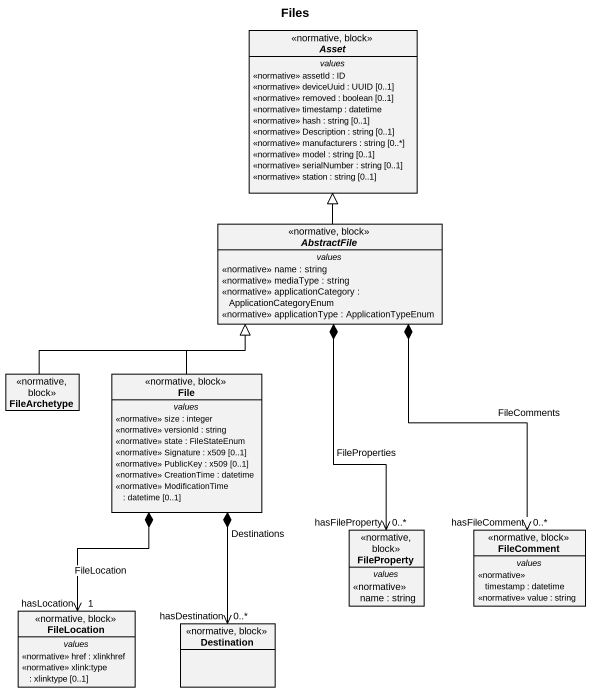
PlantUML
@startuml
title Files
hide circle
hide empty members
abstract class Asset <<normative, block>> {
  -- values --
  <<normative>> assetId : ID
  <<normative>> deviceUuid : UUID [0..1]
  <<normative>> removed : boolean [0..1]
  <<normative>> timestamp : datetime
  <<normative>> hash : string [0..1]
  <<normative>> Description : string [0..1]
  <<normative>> manufacturers : string [0..*]
  <<normative>> model : string [0..1]
  <<normative>> serialNumber : string [0..1]
  <<normative>> station : string [0..1]
}
abstract class AbstractFile <<normative, block>> {
  -- values --
  <<normative>> name : string
  <<normative>> mediaType : string
  <<normative>> applicationCategory : ApplicationCategoryEnum
  <<normative>> applicationType : ApplicationTypeEnum
}
class FileArchetype <<normative, block>>
class "File" as File_ <<normative, block>> {
  -- values --
  <<normative>> size : integer
  <<normative>> versionId : string
  <<normative>> state : FileStateEnum
  <<normative>> Signature : x509 [0..1]
  <<normative>> PublicKey : x509 [0..1]
  <<normative>> CreationTime : datetime
  <<normative>> ModificationTime : datetime [0..1]
}
class FileProperty <<normative, block>> {
  -- values --
  <<normative>> name : string
}
class FileComment <<normative, block>> {
  -- values --
  <<normative>> timestamp : datetime
  <<normative>> value : string
}
class FileLocation <<normative, block>> {
  -- values --
  <<normative>> href : xlinkhref
  <<normative>> xlink:type : xlinktype [0..1]
}
class Destination <<normative, block>>
AbstractFile -up-|> Asset
AbstractFile *--> "hasFileProperty\n0..*" FileProperty : FileProperties
AbstractFile *--> "0..*\nhasFileComment" FileComment : FileComments
FileArchetype -right-|> AbstractFile
File_ -up-|> AbstractFile
File_ *--> "hasLocation\n1" FileLocation : FileLocation
File_ *--> "0..*\nhasDestination" Destination : Destinations
@enduml
